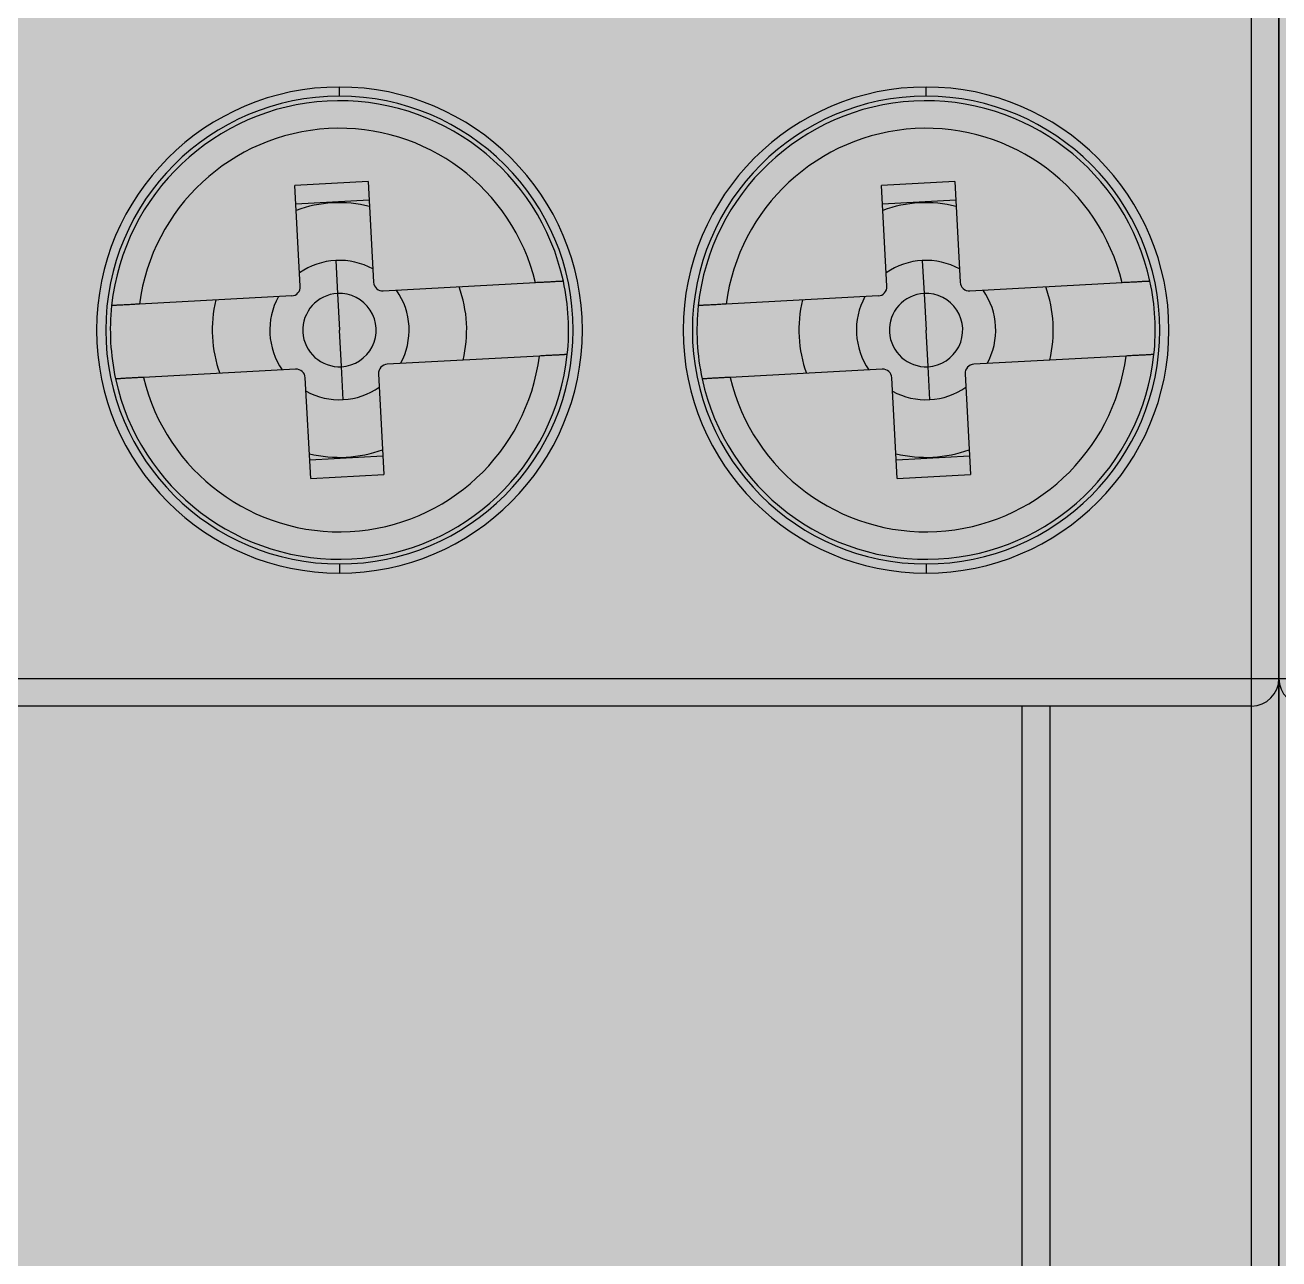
# Model space of a CAD drawing. Extents: x -20 to 2016, y -5898 to 916.
# Drawn here: x 968.97 to 982.65, y 89.73 to 103.18 of the extents above; entities that cross this region are included whole.
import ezdxf

# ---------------------------------------------------------------- set-up
doc = ezdxf.new("R2010")
doc.units = 0
doc.layers.add('MAIN-1', color=7, linetype='Continuous')
doc.layers.add('SYMS', color=7, linetype='Continuous')

msp = doc.modelspace()

# ---------------------------------------------------------------- hatches: boundary and pattern name
at = {"layer": 'SYMS', "true_color": 0x636466}
h = msp.add_hatch(color=251, dxfattribs=at)
h.dxf.hatch_style = 1
h.paths.add_polyline_path([(955.755, 38.159), (982.655, 38.159), (982.655, 117.159), (955.755, 117.159)])
h = msp.add_hatch(color=251, dxfattribs=at)
h.dxf.hatch_style = 1
h.paths.add_polyline_path([(982.655, 38.159), (1009.555, 38.159), (1009.555, 117.159), (982.655, 117.159)])

# ---------------------------------------------------------------- linework, layer by layer
at = {"layer": 'MAIN-1'}
for p, q in [((982.355, 96.059), (982.355, 105.659)), ((982.655, 105.659), (982.655, 96.059)), ((982.655, 96.059), (982.655, 105.659)), ((972.405, 102.409), (972.405, 102.509)), ((978.805, 102.409), (978.805, 102.509)), ((972.718, 101.478), (971.919, 101.435)), ((971.978, 100.337), (971.919, 101.435)), ((972.718, 101.478), (972.777, 100.38)), ((979.118, 101.478), (978.319, 101.435)), ((978.378, 100.337), (978.319, 101.435)), ((979.118, 101.478), (979.177, 100.38)), ((971.93, 101.235), (972.729, 101.278)), ((978.33, 101.235), (979.129, 101.278)), ((972.364, 100.618), (972.383, 100.258)), ((978.764, 100.618), (978.783, 100.258)), ((974.543, 100.375), (972.882, 100.285)), ((974.558, 100.376), (974.543, 100.375)), ((974.572, 100.376), (974.558, 100.376)), ((974.586, 100.377), (974.572, 100.376)), ((974.599, 100.378), (974.586, 100.377)), ((974.612, 100.379), (974.599, 100.378)), ((974.626, 100.379), (974.612, 100.379)), ((974.639, 100.38), (974.626, 100.379)), ((974.651, 100.381), (974.639, 100.38)), ((974.664, 100.381), (974.651, 100.381)), ((974.676, 100.382), (974.664, 100.381)), ((974.688, 100.383), (974.676, 100.382)), ((974.7, 100.383), (974.688, 100.383)), ((974.712, 100.384), (974.7, 100.383)), ((974.723, 100.384), (974.712, 100.384)), ((974.734, 100.385), (974.723, 100.384)), ((974.744, 100.386), (974.734, 100.385)), ((974.754, 100.386), (974.744, 100.386)), ((974.764, 100.387), (974.754, 100.386)), ((974.773, 100.387), (974.764, 100.387)), ((974.782, 100.388), (974.773, 100.387)), ((974.79, 100.388), (974.782, 100.388)), ((974.798, 100.389), (974.79, 100.388)), ((974.805, 100.389), (974.798, 100.389)), ((974.812, 100.389), (974.805, 100.389)), ((974.818, 100.39), (974.812, 100.389)), ((974.823, 100.39), (974.818, 100.39)), ((974.828, 100.39), (974.823, 100.39)), ((974.833, 100.39), (974.828, 100.39)), ((974.836, 100.391), (974.833, 100.39)), ((974.84, 100.391), (974.836, 100.391)), ((974.842, 100.391), (974.84, 100.391)), ((974.845, 100.391), (974.842, 100.391)), ((974.846, 100.391), (974.845, 100.391)), ((974.847, 100.391), (974.846, 100.391)), ((974.847, 100.391), (974.847, 100.391)), ((980.943, 100.375), (979.282, 100.285)), ((980.958, 100.376), (980.943, 100.375)), ((980.972, 100.376), (980.958, 100.376)), ((980.986, 100.377), (980.972, 100.376)), ((980.999, 100.378), (980.986, 100.377)), ((981.012, 100.379), (980.999, 100.378)), ((981.026, 100.379), (981.012, 100.379)), ((981.039, 100.38), (981.026, 100.379)), ((981.051, 100.381), (981.039, 100.38)), ((981.064, 100.381), (981.051, 100.381)), ((981.076, 100.382), (981.064, 100.381)), ((981.088, 100.383), (981.076, 100.382)), ((981.1, 100.383), (981.088, 100.383)), ((981.112, 100.384), (981.1, 100.383)), ((981.123, 100.384), (981.112, 100.384)), ((981.134, 100.385), (981.123, 100.384)), ((981.144, 100.386), (981.134, 100.385)), ((981.154, 100.386), (981.144, 100.386)), ((981.164, 100.387), (981.154, 100.386)), ((981.173, 100.387), (981.164, 100.387)), ((981.182, 100.388), (981.173, 100.387)), ((981.19, 100.388), (981.182, 100.388)), ((981.198, 100.389), (981.19, 100.388)), ((981.205, 100.389), (981.198, 100.389)), ((981.212, 100.389), (981.205, 100.389)), ((981.218, 100.39), (981.212, 100.389)), ((981.223, 100.39), (981.218, 100.39)), ((981.228, 100.39), (981.223, 100.39)), ((981.233, 100.39), (981.228, 100.39)), ((981.236, 100.391), (981.233, 100.39)), ((981.24, 100.391), (981.236, 100.391)), ((981.242, 100.391), (981.24, 100.391)), ((981.245, 100.391), (981.242, 100.391)), ((981.246, 100.391), (981.245, 100.391)), ((981.247, 100.391), (981.246, 100.391)), ((981.247, 100.391), (981.247, 100.391)), ((970.102, 100.135), (970.09, 100.135)), ((970.115, 100.136), (970.102, 100.135)), ((970.128, 100.137), (970.115, 100.136)), ((970.141, 100.138), (970.128, 100.137)), ((970.154, 100.138), (970.141, 100.138)), ((970.167, 100.139), (970.154, 100.138)), ((970.181, 100.14), (970.167, 100.139)), ((970.194, 100.14), (970.181, 100.14)), ((970.209, 100.141), (970.194, 100.14)), ((970.223, 100.142), (970.209, 100.141)), ((971.884, 100.231), (970.223, 100.142)), ((972.383, 100.258), (972.405, 99.859)), ((976.502, 100.135), (976.49, 100.135)), ((976.515, 100.136), (976.502, 100.135)), ((976.528, 100.137), (976.515, 100.136)), ((976.541, 100.138), (976.528, 100.137)), ((976.554, 100.138), (976.541, 100.138)), ((976.567, 100.139), (976.554, 100.138)), ((976.581, 100.14), (976.567, 100.139)), ((976.594, 100.14), (976.581, 100.14)), ((976.609, 100.141), (976.594, 100.14)), ((976.623, 100.142), (976.609, 100.141)), ((978.284, 100.231), (976.623, 100.142)), ((978.783, 100.258), (978.805, 99.859)), ((969.92, 100.126), (969.919, 100.126)), ((969.919, 100.126), (969.919, 100.126)), ((969.922, 100.126), (969.92, 100.126)), ((969.924, 100.126), (969.922, 100.126)), ((969.926, 100.126), (969.924, 100.126)), ((969.93, 100.126), (969.926, 100.126)), ((969.934, 100.126), (969.93, 100.126)), ((969.938, 100.127), (969.934, 100.126)), ((969.943, 100.127), (969.938, 100.127)), ((969.949, 100.127), (969.943, 100.127)), ((969.955, 100.128), (969.949, 100.127)), ((969.961, 100.128), (969.955, 100.128)), ((969.968, 100.128), (969.961, 100.128)), ((969.976, 100.129), (969.968, 100.128)), ((969.984, 100.129), (969.976, 100.129)), ((969.993, 100.13), (969.984, 100.129)), ((970.002, 100.13), (969.993, 100.13)), ((970.012, 100.131), (970.002, 100.13)), ((970.022, 100.131), (970.012, 100.131)), ((970.032, 100.132), (970.022, 100.131)), ((970.043, 100.132), (970.032, 100.132)), ((970.055, 100.133), (970.043, 100.132)), ((970.066, 100.134), (970.055, 100.133)), ((970.078, 100.134), (970.066, 100.134)), ((970.09, 100.135), (970.078, 100.134)), ((976.32, 100.126), (976.319, 100.126)), ((976.319, 100.126), (976.319, 100.126)), ((976.322, 100.126), (976.32, 100.126)), ((976.324, 100.126), (976.322, 100.126)), ((976.326, 100.126), (976.324, 100.126)), ((976.33, 100.126), (976.326, 100.126)), ((976.334, 100.126), (976.33, 100.126)), ((976.338, 100.127), (976.334, 100.126)), ((976.343, 100.127), (976.338, 100.127)), ((976.349, 100.127), (976.343, 100.127)), ((976.355, 100.128), (976.349, 100.127)), ((976.361, 100.128), (976.355, 100.128)), ((976.368, 100.128), (976.361, 100.128)), ((976.376, 100.129), (976.368, 100.128)), ((976.384, 100.129), (976.376, 100.129)), ((976.393, 100.13), (976.384, 100.129)), ((976.402, 100.13), (976.393, 100.13)), ((976.412, 100.131), (976.402, 100.13)), ((976.422, 100.131), (976.412, 100.131)), ((976.432, 100.132), (976.422, 100.131)), ((976.443, 100.132), (976.432, 100.132)), ((976.455, 100.133), (976.443, 100.132)), ((976.466, 100.134), (976.455, 100.133)), ((976.478, 100.134), (976.466, 100.134)), ((976.49, 100.135), (976.478, 100.134)), ((972.426, 99.46), (972.405, 99.859)), ((978.826, 99.46), (978.805, 99.859)), ((974.807, 99.588), (974.797, 99.587)), ((974.816, 99.588), (974.807, 99.588)), ((974.825, 99.589), (974.816, 99.588)), ((974.833, 99.589), (974.825, 99.589)), ((974.841, 99.59), (974.833, 99.589)), ((974.848, 99.59), (974.841, 99.59)), ((974.855, 99.59), (974.848, 99.59)), ((974.861, 99.591), (974.855, 99.59)), ((974.866, 99.591), (974.861, 99.591)), ((974.871, 99.591), (974.866, 99.591)), ((974.876, 99.592), (974.871, 99.591)), ((974.88, 99.592), (974.876, 99.592)), ((974.883, 99.592), (974.88, 99.592)), ((974.886, 99.592), (974.883, 99.592)), ((974.888, 99.592), (974.886, 99.592)), ((974.889, 99.592), (974.888, 99.592)), ((974.89, 99.592), (974.889, 99.592)), ((974.89, 99.592), (974.89, 99.592)), ((981.207, 99.588), (981.197, 99.587)), ((981.216, 99.588), (981.207, 99.588)), ((981.225, 99.589), (981.216, 99.588)), ((981.233, 99.589), (981.225, 99.589)), ((981.241, 99.59), (981.233, 99.589)), ((981.248, 99.59), (981.241, 99.59)), ((981.255, 99.59), (981.248, 99.59)), ((981.261, 99.591), (981.255, 99.59)), ((981.266, 99.591), (981.261, 99.591)), ((981.271, 99.591), (981.266, 99.591)), ((981.276, 99.592), (981.271, 99.591)), ((981.28, 99.592), (981.276, 99.592)), ((981.283, 99.592), (981.28, 99.592)), ((981.286, 99.592), (981.283, 99.592)), ((981.288, 99.592), (981.286, 99.592)), ((981.289, 99.592), (981.288, 99.592)), ((981.29, 99.592), (981.289, 99.592)), ((981.29, 99.592), (981.29, 99.592)), ((972.445, 99.1), (972.426, 99.46)), ((974.586, 99.576), (972.925, 99.486)), ((974.601, 99.577), (974.586, 99.576)), ((974.615, 99.577), (974.601, 99.577)), ((974.629, 99.578), (974.615, 99.577)), ((974.642, 99.579), (974.629, 99.578)), ((974.656, 99.58), (974.642, 99.579)), ((974.669, 99.58), (974.656, 99.58)), ((974.682, 99.581), (974.669, 99.58)), ((974.694, 99.582), (974.682, 99.581)), ((974.707, 99.582), (974.694, 99.582)), ((974.719, 99.583), (974.707, 99.582)), ((974.731, 99.584), (974.719, 99.583)), ((974.743, 99.584), (974.731, 99.584)), ((974.755, 99.585), (974.743, 99.584)), ((974.766, 99.586), (974.755, 99.585)), ((974.777, 99.586), (974.766, 99.586)), ((974.787, 99.587), (974.777, 99.586)), ((974.797, 99.587), (974.787, 99.587)), ((978.845, 99.1), (978.826, 99.46)), ((980.986, 99.576), (979.325, 99.486)), ((981.001, 99.577), (980.986, 99.576)), ((981.015, 99.577), (981.001, 99.577)), ((981.029, 99.578), (981.015, 99.577)), ((981.042, 99.579), (981.029, 99.578)), ((981.056, 99.58), (981.042, 99.579)), ((981.069, 99.58), (981.056, 99.58)), ((981.082, 99.581), (981.069, 99.58)), ((981.094, 99.582), (981.082, 99.581)), ((981.107, 99.582), (981.094, 99.582)), ((981.119, 99.583), (981.107, 99.582)), ((981.131, 99.584), (981.119, 99.583)), ((981.143, 99.584), (981.131, 99.584)), ((981.155, 99.585), (981.143, 99.584)), ((981.166, 99.586), (981.155, 99.585)), ((981.177, 99.586), (981.166, 99.586)), ((981.187, 99.587), (981.177, 99.586)), ((981.197, 99.587), (981.187, 99.587)), ((969.963, 99.327), (969.962, 99.327)), ((969.962, 99.327), (969.962, 99.327)), ((969.965, 99.327), (969.963, 99.327)), ((969.967, 99.327), (969.965, 99.327)), ((969.969, 99.327), (969.967, 99.327)), ((969.973, 99.327), (969.969, 99.327)), ((969.977, 99.328), (969.973, 99.327)), ((969.981, 99.328), (969.977, 99.328)), ((969.986, 99.328), (969.981, 99.328)), ((969.992, 99.328), (969.986, 99.328)), ((969.998, 99.329), (969.992, 99.328)), ((970.004, 99.329), (969.998, 99.329)), ((970.011, 99.329), (970.004, 99.329)), ((970.019, 99.33), (970.011, 99.329)), ((970.027, 99.33), (970.019, 99.33)), ((970.036, 99.331), (970.027, 99.33)), ((970.045, 99.331), (970.036, 99.331)), ((970.055, 99.332), (970.045, 99.331)), ((970.065, 99.332), (970.055, 99.332)), ((970.075, 99.333), (970.065, 99.332)), ((970.086, 99.333), (970.075, 99.333)), ((970.098, 99.334), (970.086, 99.333)), ((970.109, 99.335), (970.098, 99.334)), ((970.121, 99.335), (970.109, 99.335)), ((970.133, 99.336), (970.121, 99.335)), ((970.145, 99.337), (970.133, 99.336)), ((970.158, 99.337), (970.145, 99.337)), ((970.171, 99.338), (970.158, 99.337)), ((970.184, 99.339), (970.171, 99.338)), ((970.197, 99.339), (970.184, 99.339)), ((970.21, 99.34), (970.197, 99.339)), ((970.224, 99.341), (970.21, 99.34)), ((970.237, 99.342), (970.224, 99.341)), ((970.252, 99.342), (970.237, 99.342)), ((970.266, 99.343), (970.252, 99.342)), ((971.927, 99.433), (970.266, 99.343)), ((972.091, 98.24), (972.032, 99.338)), ((972.831, 99.381), (972.89, 98.283)), ((976.363, 99.327), (976.362, 99.327)), ((976.362, 99.327), (976.362, 99.327)), ((976.365, 99.327), (976.363, 99.327)), ((976.367, 99.327), (976.365, 99.327)), ((976.369, 99.327), (976.367, 99.327)), ((976.373, 99.327), (976.369, 99.327)), ((976.377, 99.328), (976.373, 99.327)), ((976.381, 99.328), (976.377, 99.328)), ((976.386, 99.328), (976.381, 99.328)), ((976.392, 99.328), (976.386, 99.328)), ((976.398, 99.329), (976.392, 99.328)), ((976.404, 99.329), (976.398, 99.329)), ((976.411, 99.329), (976.404, 99.329)), ((976.419, 99.33), (976.411, 99.329)), ((976.427, 99.33), (976.419, 99.33)), ((976.436, 99.331), (976.427, 99.33)), ((976.445, 99.331), (976.436, 99.331)), ((976.455, 99.332), (976.445, 99.331)), ((976.465, 99.332), (976.455, 99.332)), ((976.475, 99.333), (976.465, 99.332)), ((976.486, 99.333), (976.475, 99.333)), ((976.498, 99.334), (976.486, 99.333)), ((976.509, 99.335), (976.498, 99.334)), ((976.521, 99.335), (976.509, 99.335)), ((976.533, 99.336), (976.521, 99.335)), ((976.545, 99.337), (976.533, 99.336)), ((976.558, 99.337), (976.545, 99.337)), ((976.571, 99.338), (976.558, 99.337)), ((976.584, 99.339), (976.571, 99.338)), ((976.597, 99.339), (976.584, 99.339)), ((976.61, 99.34), (976.597, 99.339)), ((976.624, 99.341), (976.61, 99.34)), ((976.637, 99.342), (976.624, 99.341)), ((976.652, 99.342), (976.637, 99.342)), ((976.666, 99.343), (976.652, 99.342)), ((978.327, 99.433), (976.666, 99.343)), ((978.491, 98.24), (978.432, 99.338)), ((979.231, 99.381), (979.29, 98.283)), ((972.879, 98.483), (972.081, 98.439)), ((979.279, 98.483), (978.481, 98.439)), ((972.091, 98.24), (972.89, 98.283)), ((978.491, 98.24), (979.29, 98.283)), ((972.405, 97.309), (972.405, 97.209)), ((978.805, 97.309), (978.805, 97.209)), ((956.055, 96.059), (982.355, 96.059)), ((982.355, 95.759), (982.355, 96.059)), ((982.355, 96.059), (982.655, 96.059)), ((982.655, 96.059), (982.655, 80.759)), ((982.655, 80.759), (982.655, 96.059)), ((982.655, 96.059), (982.955, 96.059)), ((982.355, 95.759), (956.055, 95.759)), ((979.855, 80.357), (979.855, 95.759)), ((980.155, 95.759), (980.155, 81.025)), ((982.355, 80.759), (982.355, 95.759))]:
    msp.add_line(p, q, dxfattribs=at)
for centre, radius, start, end in [((972.405, 99.859), 2.65, 0, 180), ((978.805, 99.859), 2.65, 0, 180), ((972.405, 99.859), 2.55, 90, 270), ((972.405, 99.859), 2.5, 12.2917, 173.8779), ((972.405, 99.859), 2.55, 270, 90), ((978.805, 99.859), 2.55, 90, 270), ((978.805, 99.859), 2.5, 12.2917, 173.8779), ((978.805, 99.859), 2.55, 270, 90), ((972.405, 99.859), 2.2, 13.5605, 172.6091), ((978.805, 99.859), 2.2, 13.5605, 172.6091), ((972.405, 99.859), 1.388, 93.0848, 109.8381), ((972.405, 99.859), 1.388, 76.3316, 93.0848), ((978.805, 99.859), 1.388, 93.0848, 109.8381), ((978.805, 99.859), 1.388, 76.3316, 93.0848), ((972.405, 99.859), 0.76, 93.0849, 124.8522), ((972.405, 99.859), 0.76, 61.3174, 93.0849), ((978.805, 99.859), 0.76, 93.0849, 124.8522), ((978.805, 99.859), 0.76, 61.3174, 93.0849), ((971.878, 100.331), 0.1, 273.0846, 3.0846), ((972.877, 100.385), 0.1, 183.0846, 273.0846), ((972.405, 99.859), 0.76, 331.3175, 34.8522), ((972.405, 99.859), 1.388, 346.3316, 19.8381), ((972.405, 99.859), 2.5, 3.0848, 12.2917), ((978.278, 100.331), 0.1, 273.0846, 3.0846), ((979.277, 100.385), 0.1, 183.0846, 273.0846), ((978.805, 99.859), 0.76, 331.3175, 34.8522), ((978.805, 99.859), 1.388, 346.3316, 19.8381), ((978.805, 99.859), 2.5, 3.0848, 12.2917), ((972.405, 99.859), 1.388, 166.3316, 199.8381), ((972.405, 99.859), 0.76, 151.3174, 214.8521), ((972.405, 99.859), 0.4, 93.0849, 273.0848), ((972.405, 99.859), 0.4, 273.0848, 93.0849), ((978.805, 99.859), 1.388, 166.3316, 199.8381), ((978.805, 99.859), 0.76, 151.3174, 214.8521), ((978.805, 99.859), 0.4, 93.0849, 273.0848), ((978.805, 99.859), 0.4, 273.0848, 93.0849), ((972.405, 99.859), 2.5, 173.8779, 183.0848), ((978.805, 99.859), 2.5, 173.8779, 183.0848), ((972.405, 99.859), 2.5, 353.8779, 3.0848), ((978.805, 99.859), 2.5, 353.8779, 3.0848), ((972.405, 99.859), 2.65, 180, 0), ((978.805, 99.859), 2.65, 180, 0), ((972.405, 99.859), 2.5, 183.0848, 192.2917), ((972.405, 99.859), 2.5, 192.2917, 353.8779), ((978.805, 99.859), 2.5, 183.0848, 192.2917), ((978.805, 99.859), 2.5, 192.2917, 353.8779), ((972.405, 99.859), 2.2, 193.5605, 352.6091), ((972.931, 99.387), 0.1, 93.0846, 183.0846), ((978.805, 99.859), 2.2, 193.5605, 352.6091), ((979.331, 99.387), 0.1, 93.0846, 183.0846), ((971.932, 99.333), 0.1, 3.0846, 93.0846), ((978.332, 99.333), 0.1, 3.0846, 93.0846), ((972.405, 99.859), 0.76, 241.3175, 273.0848), ((972.405, 99.859), 0.76, 273.0848, 304.8521), ((978.805, 99.859), 0.76, 241.3175, 273.0848), ((978.805, 99.859), 0.76, 273.0848, 304.8521), ((972.405, 99.859), 1.388, 256.3316, 273.0848), ((972.405, 99.859), 1.388, 273.0848, 289.8381), ((978.805, 99.859), 1.388, 256.3316, 273.0848), ((978.805, 99.859), 1.388, 273.0848, 289.8381), ((982.355, 96.059), 0.3, 270, 0), ((982.955, 96.059), 0.3, 180, 270)]:
    msp.add_arc(centre, radius, start, end, dxfattribs=at)
at = {"layer": 'SYMS'}
for points in [[(955.755, 117.159), (982.655, 117.159), (982.655, 38.159), (955.755, 38.159)], [(982.655, 117.159), (1009.555, 117.159), (1009.555, 38.159), (982.655, 38.159)]]:
    msp.add_lwpolyline(points, close=True, dxfattribs=at)

doc.saveas('drawing.dxf')
